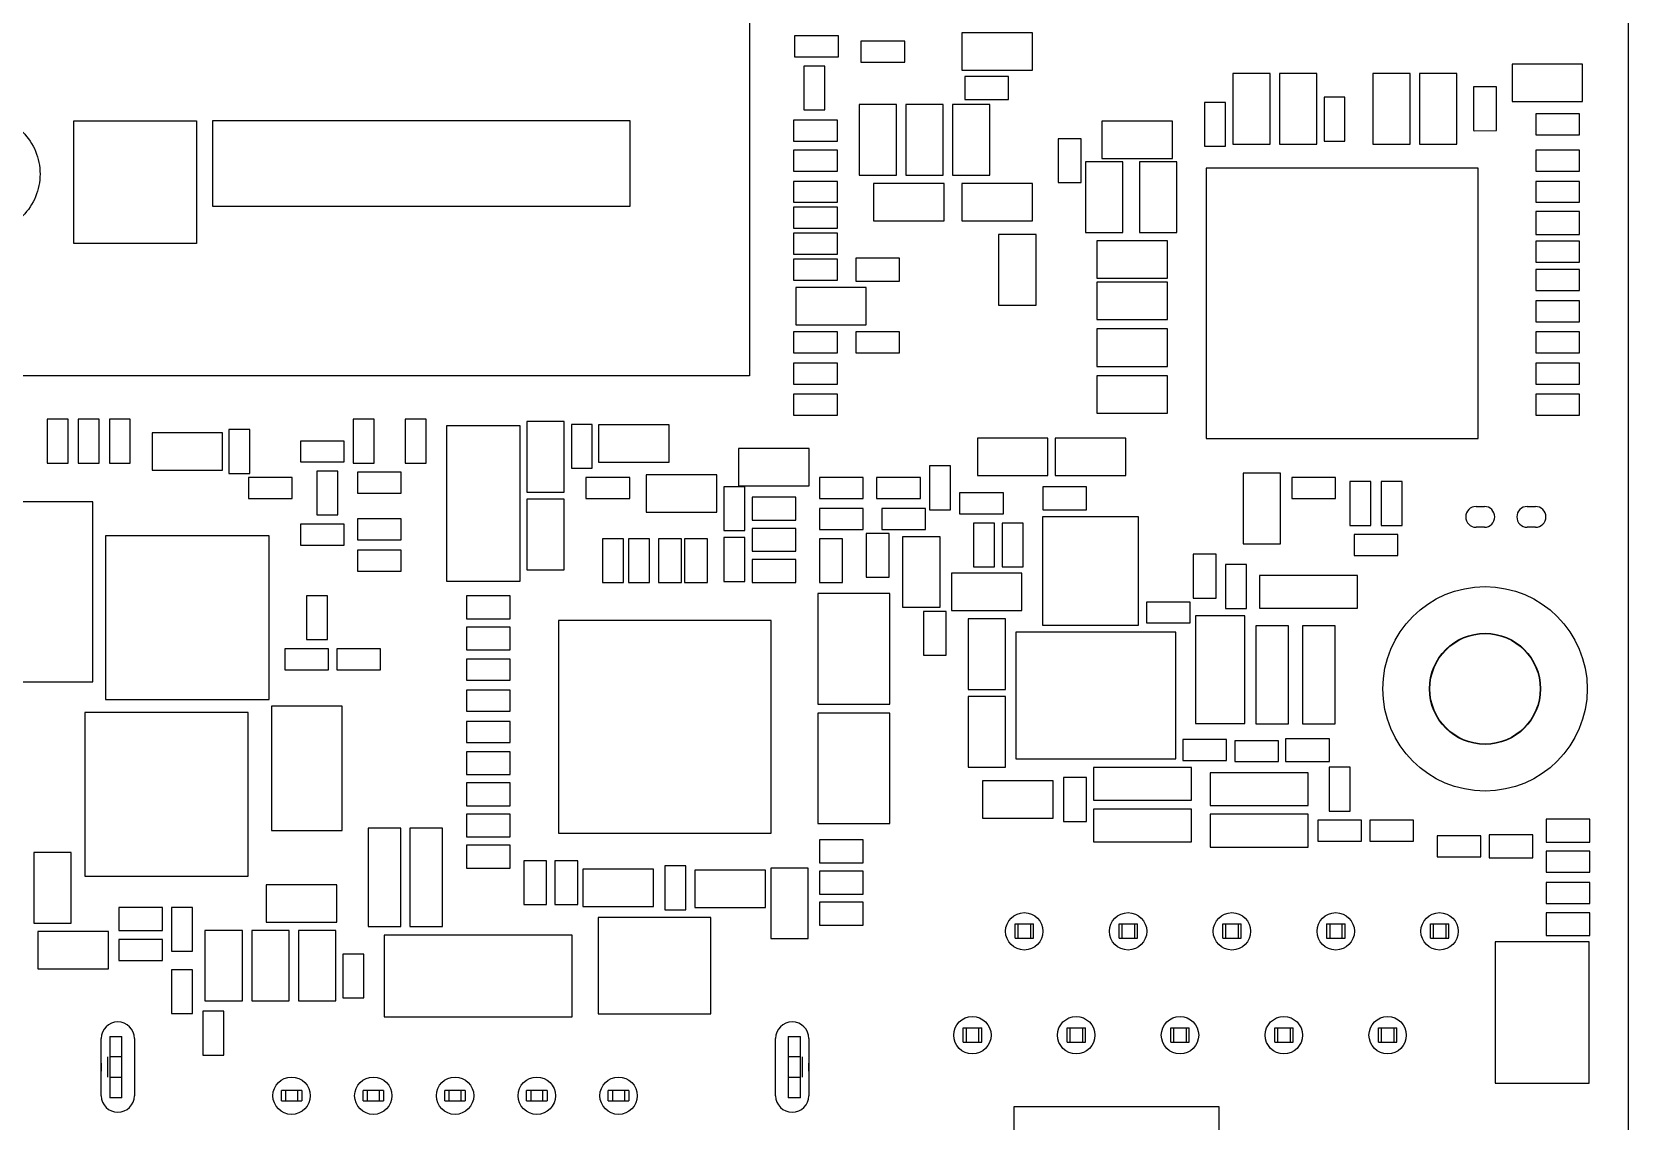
# Model space of a CAD drawing. Header units: millimetres. Extents: x 15 to 418, y 12 to 300.
# Drawn here: x 327.73 to 366.79, y 136.3 to 162.94 of the extents above; entities that cross this region are included whole.
import ezdxf

# ---------------------------------------------------------------- set-up
doc = ezdxf.new("R2010")
doc.units = ezdxf.units.MM
doc.header["$LTSCALE"] = 23.1
doc.layers.get('0').update_dxf_attribs({"linetype": 'CONTINUOUS'})

msp = doc.modelspace()

# ---------------------------------------------------------------- linework, layer by layer
at = {"color": 7, "linetype": 'Continuous'}
for p, q in [((366.786, 195.052), (366.786, 126.372)), ((345.286, 189.522), (345.286, 154.522)), ((352.211, 162.911), (350.484, 162.911)), ((350.484, 162.911), (350.484, 161.997)), ((352.211, 161.997), (352.211, 162.911)), ((347.464, 162.838), (346.392, 162.838)), ((346.392, 162.838), (346.392, 162.325)), ((347.464, 162.325), (347.464, 162.838)), ((349.09, 162.711), (348.018, 162.711)), ((348.018, 162.711), (348.018, 162.198)), ((349.09, 162.198), (349.09, 162.711)), ((346.392, 162.325), (347.464, 162.325)), ((347.134, 162.101), (346.621, 162.101)), ((346.621, 162.101), (346.621, 161.029)), ((347.134, 161.029), (347.134, 162.101)), ((348.018, 162.198), (349.09, 162.198)), ((365.673, 162.149), (363.946, 162.149)), ((363.946, 162.149), (363.946, 161.235)), ((365.673, 161.235), (365.673, 162.149)), ((350.484, 161.997), (352.211, 161.997)), ((350.559, 161.845), (350.558, 161.822)), ((350.558, 161.822), (350.559, 161.285)), ((351.629, 161.845), (350.559, 161.845)), ((351.629, 161.285), (351.629, 161.845)), ((358.028, 161.921), (357.114, 161.921)), ((357.114, 161.921), (357.114, 160.194)), ((358.028, 160.194), (358.028, 161.921)), ((359.171, 161.921), (358.257, 161.921)), ((358.257, 161.921), (358.257, 160.194)), ((359.171, 160.194), (359.171, 161.921)), ((361.457, 161.921), (360.543, 161.921)), ((360.543, 161.921), (360.543, 160.194)), ((361.457, 160.194), (361.457, 161.921)), ((362.6, 161.921), (361.686, 161.921)), ((361.686, 161.921), (361.686, 160.194)), ((362.6, 160.194), (362.6, 161.921)), ((359.859, 161.339), (359.346, 161.339)), ((359.346, 161.339), (359.346, 160.267)), ((359.859, 160.267), (359.859, 161.339)), ((363.566, 161.592), (363.006, 161.592)), ((363.006, 161.592), (363.006, 160.522)), ((363.566, 160.522), (363.566, 161.592)), ((346.621, 161.029), (347.134, 161.029)), ((348.884, 161.159), (347.97, 161.159)), ((347.97, 161.159), (347.97, 159.432)), ((348.884, 159.432), (348.884, 161.159)), ((350.027, 161.159), (349.113, 161.159)), ((349.113, 161.159), (349.113, 159.432)), ((350.027, 159.432), (350.027, 161.159)), ((351.17, 161.159), (350.256, 161.159)), ((350.256, 161.159), (350.256, 159.432)), ((350.559, 161.285), (351.629, 161.285)), ((351.17, 159.432), (351.17, 161.159)), ((356.938, 161.212), (356.425, 161.212)), ((356.425, 161.212), (356.425, 160.14)), ((356.938, 160.14), (356.938, 161.212)), ((363.946, 161.235), (365.673, 161.235)), ((365.6, 160.933), (364.528, 160.933)), ((364.528, 160.933), (364.528, 160.42)), ((365.6, 160.42), (365.6, 160.933)), ((328.759, 157.76), (328.759, 160.76)), ((328.759, 160.76), (331.759, 160.76)), ((331.759, 160.76), (331.759, 157.76)), ((332.159, 158.666), (332.159, 160.766)), ((332.159, 160.766), (342.359, 160.766)), ((342.359, 160.766), (342.359, 158.666)), ((347.439, 160.78), (346.367, 160.78)), ((346.367, 160.78), (346.367, 160.267)), ((347.439, 160.267), (347.439, 160.78)), ((355.64, 160.752), (353.913, 160.752)), ((353.913, 160.752), (353.913, 159.838)), ((355.64, 159.838), (355.64, 160.752)), ((363.006, 160.522), (363.029, 160.521)), ((363.029, 160.521), (363.566, 160.522)), ((346.367, 160.267), (347.439, 160.267)), ((353.382, 160.323), (352.846, 160.322)), ((352.846, 160.322), (352.846, 159.252)), ((353.406, 160.322), (353.382, 160.323)), ((353.406, 159.252), (353.406, 160.322)), ((356.425, 160.14), (356.938, 160.14)), ((357.114, 160.194), (358.028, 160.194)), ((358.257, 160.194), (359.171, 160.194)), ((359.346, 160.267), (359.859, 160.267)), ((360.543, 160.194), (361.457, 160.194)), ((361.686, 160.194), (362.6, 160.194)), ((364.528, 160.42), (365.6, 160.42)), ((347.439, 160.044), (346.367, 160.044)), ((346.367, 160.044), (346.367, 159.531)), ((347.439, 159.531), (347.439, 160.044)), ((354.421, 159.762), (353.507, 159.762)), ((353.507, 159.762), (353.507, 158.035)), ((353.913, 159.838), (355.64, 159.838)), ((354.421, 158.035), (354.421, 159.762)), ((355.742, 159.762), (354.828, 159.762)), ((354.828, 159.762), (354.828, 158.035)), ((355.742, 158.035), (355.742, 159.762)), ((365.6, 160.044), (364.528, 160.044)), ((364.528, 160.044), (364.528, 159.531)), ((365.6, 159.531), (365.6, 160.044)), ((346.367, 159.531), (347.439, 159.531)), ((347.97, 159.432), (348.884, 159.432)), ((349.113, 159.432), (350.027, 159.432)), ((350.256, 159.432), (351.17, 159.432)), ((363.115, 159.607), (356.466, 159.607)), ((356.466, 159.607), (356.466, 152.992)), ((363.115, 152.992), (363.115, 159.607)), ((364.528, 159.531), (365.6, 159.531)), ((347.439, 159.282), (346.367, 159.282)), ((346.367, 159.282), (346.367, 158.769)), ((347.439, 158.769), (347.439, 159.282)), ((350.052, 159.228), (348.325, 159.228)), ((348.325, 159.228), (348.325, 158.314)), ((350.052, 158.314), (350.052, 159.228)), ((352.211, 159.228), (350.484, 159.228)), ((350.484, 159.228), (350.484, 158.314)), ((352.211, 158.314), (352.211, 159.228)), ((352.846, 159.252), (353.406, 159.252)), ((365.6, 159.282), (364.528, 159.282)), ((364.528, 159.282), (364.528, 158.769)), ((365.6, 158.769), (365.6, 159.282)), ((342.359, 158.666), (332.159, 158.666)), ((346.367, 158.769), (347.439, 158.769)), ((347.439, 158.647), (346.367, 158.647)), ((346.367, 158.647), (346.367, 158.134)), ((347.439, 158.134), (347.439, 158.647)), ((364.528, 158.769), (365.6, 158.769)), ((348.325, 158.314), (350.052, 158.314)), ((350.484, 158.314), (352.211, 158.314)), ((365.599, 158.543), (364.529, 158.543)), ((364.529, 158.543), (364.529, 157.983)), ((365.6, 158.007), (365.599, 158.543)), ((346.367, 158.134), (347.439, 158.134)), ((347.439, 158.012), (346.367, 158.012)), ((346.367, 158.012), (346.367, 157.499)), ((347.439, 157.499), (347.439, 158.012)), ((352.3, 157.984), (351.386, 157.984)), ((351.386, 157.984), (351.386, 156.257)), ((352.3, 156.257), (352.3, 157.984)), ((353.507, 158.035), (354.421, 158.035)), ((355.513, 157.831), (353.786, 157.831)), ((353.786, 157.831), (353.786, 156.917)), ((354.828, 158.035), (355.742, 158.035)), ((355.513, 156.917), (355.513, 157.831)), ((365.6, 157.821), (364.528, 157.821)), ((364.528, 157.821), (364.528, 157.308)), ((364.529, 157.983), (365.599, 157.983)), ((365.599, 157.983), (365.6, 158.007)), ((365.6, 157.308), (365.6, 157.821)), ((331.759, 157.76), (328.759, 157.76)), ((346.367, 157.499), (347.439, 157.499)), ((347.892, 157.4), (347.891, 157.377)), ((348.962, 157.4), (347.892, 157.4)), ((348.962, 156.84), (348.962, 157.4)), ((347.439, 157.377), (346.367, 157.377)), ((346.367, 157.377), (346.367, 156.864)), ((347.439, 156.864), (347.439, 157.377)), ((347.891, 157.377), (347.892, 156.84)), ((364.528, 157.308), (365.6, 157.308)), ((365.6, 157.123), (364.528, 157.123)), ((364.528, 157.123), (364.528, 156.61)), ((365.6, 156.61), (365.6, 157.123)), ((346.367, 156.864), (347.439, 156.864)), ((348.147, 156.688), (346.42, 156.688)), ((346.42, 156.688), (346.42, 155.774)), ((347.892, 156.84), (348.962, 156.84)), ((348.147, 155.774), (348.147, 156.688)), ((353.786, 156.917), (355.513, 156.917)), ((355.513, 156.815), (353.786, 156.815)), ((353.786, 156.815), (353.786, 155.901)), ((355.513, 155.901), (355.513, 156.815)), ((364.528, 156.61), (365.6, 156.61)), ((351.386, 156.257), (352.3, 156.257)), ((365.6, 156.361), (364.528, 156.361)), ((364.528, 156.361), (364.528, 155.848)), ((365.6, 155.848), (365.6, 156.361)), ((353.786, 155.901), (355.513, 155.901)), ((364.528, 155.848), (365.6, 155.848)), ((347.439, 155.599), (346.367, 155.599)), ((346.367, 155.599), (346.367, 155.086)), ((346.42, 155.774), (348.147, 155.774)), ((347.439, 155.086), (347.439, 155.599)), ((348.963, 155.599), (347.891, 155.599)), ((347.891, 155.599), (347.891, 155.086)), ((348.963, 155.086), (348.963, 155.599)), ((355.513, 155.672), (353.786, 155.672)), ((353.786, 155.672), (353.786, 154.758)), ((355.513, 154.758), (355.513, 155.672)), ((365.6, 155.599), (364.528, 155.599)), ((364.528, 155.599), (364.528, 155.086)), ((365.6, 155.086), (365.6, 155.599)), ((346.367, 155.086), (347.439, 155.086)), ((347.891, 155.086), (348.963, 155.086)), ((364.528, 155.086), (365.6, 155.086)), ((347.439, 154.837), (346.367, 154.837)), ((346.367, 154.837), (346.367, 154.324)), ((347.439, 154.324), (347.439, 154.837)), ((353.786, 154.758), (355.513, 154.758)), ((365.6, 154.837), (364.528, 154.837)), ((364.528, 154.837), (364.528, 154.324)), ((365.6, 154.324), (365.6, 154.837)), ((345.286, 154.522), (321.286, 154.522)), ((346.367, 154.324), (347.439, 154.324)), ((355.513, 154.529), (353.786, 154.529)), ((353.786, 154.529), (353.786, 153.615)), ((355.513, 153.615), (355.513, 154.529)), ((364.528, 154.324), (365.6, 154.324)), ((347.439, 154.075), (346.367, 154.075)), ((346.367, 154.075), (346.367, 153.562)), ((347.439, 153.562), (347.439, 154.075)), ((365.6, 154.075), (364.528, 154.075)), ((364.528, 154.075), (364.528, 153.562)), ((365.6, 153.562), (365.6, 154.075)), ((346.367, 153.562), (347.439, 153.562)), ((353.786, 153.615), (355.513, 153.615)), ((364.528, 153.562), (365.6, 153.562)), ((328.104, 153.465), (328.104, 152.393)), ((328.617, 153.465), (328.104, 153.465)), ((328.617, 152.393), (328.617, 153.465)), ((329.379, 153.465), (328.866, 153.465)), ((328.866, 153.465), (328.866, 152.393)), ((329.379, 152.393), (329.379, 153.465)), ((330.141, 153.465), (329.628, 153.465)), ((329.628, 153.465), (329.628, 152.393)), ((330.141, 152.393), (330.141, 153.465)), ((332.399, 153.132), (330.672, 153.132)), ((330.672, 153.132), (330.672, 152.218)), ((332.399, 152.218), (332.399, 153.132)), ((333.062, 153.211), (332.549, 153.211)), ((332.549, 153.211), (332.549, 152.139)), ((333.062, 152.139), (333.062, 153.211)), ((336.11, 153.465), (335.597, 153.465)), ((335.597, 153.465), (335.597, 152.393)), ((336.11, 152.393), (336.11, 153.465)), ((337.38, 153.465), (336.867, 153.465)), ((336.867, 153.465), (336.867, 152.393)), ((337.38, 152.393), (337.38, 153.465)), ((339.675, 153.305), (337.875, 153.305)), ((337.875, 153.305), (337.875, 149.505)), ((339.675, 149.505), (339.675, 153.305)), ((340.756, 153.412), (339.842, 153.412)), ((339.842, 153.412), (339.842, 151.685)), ((340.756, 151.685), (340.756, 153.412)), ((341.444, 153.338), (340.931, 153.338)), ((340.931, 153.338), (340.931, 152.266)), ((341.444, 152.266), (341.444, 153.338)), ((343.321, 153.325), (341.594, 153.325)), ((341.594, 153.325), (341.594, 152.411)), ((343.321, 152.411), (343.321, 153.325)), ((335.374, 152.932), (334.302, 152.932)), ((334.302, 152.932), (334.302, 152.419)), ((335.374, 152.419), (335.374, 152.932)), ((346.75, 152.751), (345.023, 152.751)), ((345.023, 152.751), (345.023, 151.837)), ((346.75, 151.837), (346.75, 152.751)), ((352.592, 153.005), (350.865, 153.005)), ((350.865, 153.005), (350.865, 152.091)), ((352.592, 152.091), (352.592, 153.005)), ((354.497, 153.005), (352.77, 153.005)), ((352.77, 153.005), (352.77, 152.091)), ((354.497, 152.091), (354.497, 153.005)), ((356.466, 152.992), (363.115, 152.992)), ((328.104, 152.393), (328.617, 152.393)), ((328.866, 152.393), (329.379, 152.393)), ((329.628, 152.393), (330.141, 152.393)), ((334.302, 152.419), (335.374, 152.419)), ((335.597, 152.393), (336.11, 152.393)), ((336.867, 152.393), (337.38, 152.393)), ((341.594, 152.411), (343.321, 152.411)), ((350.207, 152.322), (349.694, 152.322)), ((349.694, 152.322), (349.694, 151.25)), ((350.207, 151.25), (350.207, 152.322)), ((330.672, 152.218), (332.399, 152.218)), ((332.549, 152.139), (333.062, 152.139)), ((334.104, 152.043), (333.032, 152.043)), ((333.032, 152.043), (333.032, 151.53)), ((334.104, 151.53), (334.104, 152.043)), ((335.221, 152.195), (334.708, 152.195)), ((334.708, 152.195), (334.708, 151.123)), ((335.221, 151.123), (335.221, 152.195)), ((336.771, 152.17), (335.699, 152.17)), ((335.699, 152.17), (335.699, 151.657)), ((336.771, 151.657), (336.771, 152.17)), ((340.931, 152.266), (341.444, 152.266)), ((342.359, 152.043), (341.287, 152.043)), ((341.287, 152.043), (341.287, 151.53)), ((342.359, 151.53), (342.359, 152.043)), ((344.49, 152.103), (342.763, 152.103)), ((342.763, 152.103), (342.763, 151.189)), ((344.49, 151.189), (344.49, 152.103)), ((348.074, 152.043), (347.002, 152.043)), ((347.002, 152.043), (347.002, 151.53)), ((348.074, 151.53), (348.074, 152.043)), ((349.471, 152.043), (348.399, 152.043)), ((348.399, 152.043), (348.399, 151.53)), ((349.471, 151.53), (349.471, 152.043)), ((350.865, 152.091), (352.592, 152.091)), ((352.77, 152.091), (354.497, 152.091)), ((358.282, 152.142), (357.368, 152.142)), ((357.368, 152.142), (357.368, 150.415)), ((358.282, 150.415), (358.282, 152.142)), ((359.631, 152.043), (358.559, 152.043)), ((358.559, 152.043), (358.559, 151.53)), ((359.631, 151.53), (359.631, 152.043)), ((360.494, 151.941), (359.981, 151.941)), ((359.981, 151.941), (359.981, 150.869)), ((360.494, 150.869), (360.494, 151.941)), ((361.256, 151.941), (360.743, 151.941)), ((360.743, 151.941), (360.743, 150.869)), ((361.256, 150.869), (361.256, 151.941)), ((333.032, 151.53), (334.104, 151.53)), ((335.699, 151.657), (336.771, 151.657)), ((339.842, 151.685), (340.756, 151.685)), ((341.287, 151.53), (342.359, 151.53)), ((345.178, 151.814), (344.665, 151.814)), ((344.665, 151.814), (344.665, 150.742)), ((345.023, 151.837), (346.75, 151.837)), ((345.178, 150.742), (345.178, 151.814)), ((346.422, 151.558), (345.352, 151.558)), ((345.352, 151.558), (345.352, 150.998)), ((346.423, 151.022), (346.422, 151.558)), ((347.002, 151.53), (348.074, 151.53)), ((348.399, 151.53), (349.471, 151.53)), ((351.503, 151.662), (350.431, 151.662)), ((350.431, 151.662), (350.431, 151.149)), ((351.503, 151.149), (351.503, 151.662)), ((353.534, 151.812), (352.464, 151.812)), ((352.464, 151.812), (352.464, 151.252)), ((353.535, 151.276), (353.534, 151.812)), ((358.559, 151.53), (359.631, 151.53)), ((329.226, 151.446), (326.226, 151.446)), ((329.226, 147.046), (329.226, 151.446)), ((340.756, 151.507), (339.842, 151.507)), ((339.842, 151.507), (339.842, 149.78)), ((340.756, 149.78), (340.756, 151.507)), ((342.763, 151.189), (344.49, 151.189)), ((348.074, 151.281), (347.002, 151.281)), ((347.002, 151.281), (347.002, 150.768)), ((348.074, 150.768), (348.074, 151.281)), ((349.598, 151.281), (348.526, 151.281)), ((348.526, 151.281), (348.526, 150.768)), ((349.598, 150.768), (349.598, 151.281)), ((349.694, 151.25), (350.207, 151.25)), ((350.431, 151.149), (351.503, 151.149)), ((352.464, 151.252), (353.534, 151.252)), ((353.534, 151.252), (353.535, 151.276)), ((363.067, 151.331), (363.27, 151.331)), ((364.317, 151.331), (364.521, 151.331)), ((335.374, 150.9), (334.302, 150.9)), ((334.302, 150.9), (334.302, 150.387)), ((334.708, 151.123), (335.221, 151.123)), ((335.374, 150.387), (335.374, 150.9)), ((336.771, 151.027), (335.699, 151.027)), ((335.699, 151.027), (335.699, 150.514)), ((336.771, 150.514), (336.771, 151.027)), ((344.665, 150.742), (345.178, 150.742)), ((345.352, 150.998), (346.422, 150.998)), ((346.422, 150.796), (345.352, 150.796)), ((345.352, 150.796), (345.352, 150.236)), ((346.422, 150.998), (346.423, 151.022)), ((346.423, 150.26), (346.422, 150.796)), ((347.002, 150.768), (348.074, 150.768)), ((348.526, 150.768), (349.598, 150.768)), ((351.287, 150.925), (350.774, 150.925)), ((350.774, 150.925), (350.774, 149.853)), ((351.287, 149.853), (351.287, 150.925)), ((351.985, 150.925), (351.472, 150.925)), ((351.472, 150.925), (351.472, 149.853)), ((351.985, 149.853), (351.985, 150.925)), ((354.809, 151.079), (352.459, 151.079)), ((352.459, 151.079), (352.459, 148.429)), ((354.809, 148.429), (354.809, 151.079)), ((359.981, 150.869), (360.494, 150.869)), ((360.743, 150.869), (361.256, 150.869)), ((363.27, 150.823), (363.067, 150.823)), ((364.521, 150.823), (364.317, 150.823)), ((333.536, 150.611), (329.536, 150.611)), ((329.536, 150.611), (329.536, 146.611)), ((333.536, 146.611), (333.536, 150.611)), ((334.302, 150.387), (335.374, 150.387)), ((335.699, 150.514), (336.771, 150.514)), ((342.206, 150.544), (341.693, 150.544)), ((341.693, 150.544), (341.693, 149.472)), ((342.206, 149.472), (342.206, 150.544)), ((342.841, 150.544), (342.328, 150.544)), ((342.328, 150.544), (342.328, 149.472)), ((342.841, 149.472), (342.841, 150.544)), ((343.603, 150.544), (343.067, 150.543)), ((343.067, 150.543), (343.067, 149.473)), ((343.627, 150.543), (343.603, 150.544)), ((343.627, 149.473), (343.627, 150.543)), ((344.238, 150.544), (343.702, 150.543)), ((343.702, 150.543), (343.702, 149.473)), ((344.262, 150.543), (344.238, 150.544)), ((344.262, 149.473), (344.262, 150.543)), ((345.178, 150.57), (344.665, 150.57)), ((344.665, 150.57), (344.665, 149.498)), ((345.178, 149.498), (345.178, 150.57)), ((347.54, 150.544), (347.004, 150.543)), ((347.004, 150.543), (347.004, 149.473)), ((347.564, 150.543), (347.54, 150.544)), ((347.564, 149.473), (347.564, 150.543)), ((348.707, 150.67), (348.147, 150.67)), ((348.147, 150.67), (348.147, 149.6)), ((348.707, 149.6), (348.707, 150.67)), ((349.951, 150.592), (349.036, 150.592)), ((349.036, 150.592), (349.036, 148.865)), ((349.951, 148.865), (349.951, 150.592)), ((357.368, 150.415), (358.282, 150.415)), ((361.155, 150.646), (360.083, 150.646)), ((360.083, 150.646), (360.083, 150.133)), ((361.155, 150.133), (361.155, 150.646)), ((336.771, 150.265), (335.699, 150.265)), ((335.699, 150.265), (335.699, 149.752)), ((336.771, 149.752), (336.771, 150.265)), ((345.352, 150.236), (346.422, 150.236)), ((346.422, 150.034), (345.352, 150.034)), ((345.352, 150.034), (345.352, 149.474)), ((346.422, 150.236), (346.423, 150.26)), ((346.423, 149.498), (346.422, 150.034)), ((356.708, 150.162), (356.148, 150.162)), ((356.148, 150.162), (356.148, 149.092)), ((356.708, 149.092), (356.708, 150.162)), ((360.083, 150.133), (361.155, 150.133)), ((335.699, 149.752), (336.771, 149.752)), ((339.842, 149.78), (340.756, 149.78)), ((348.147, 149.6), (348.17, 149.599)), ((348.17, 149.599), (348.707, 149.6)), ((351.957, 149.703), (350.23, 149.703)), ((350.23, 149.703), (350.23, 148.789)), ((350.774, 149.853), (351.287, 149.853)), ((351.472, 149.853), (351.985, 149.853)), ((351.957, 148.789), (351.957, 149.703)), ((357.446, 149.909), (356.933, 149.909)), ((356.933, 149.909), (356.933, 148.837)), ((357.446, 148.837), (357.446, 149.909)), ((360.168, 149.646), (357.768, 149.646)), ((357.768, 149.646), (357.768, 148.846)), ((360.168, 148.846), (360.168, 149.646)), ((337.875, 149.505), (339.675, 149.505)), ((341.693, 149.472), (342.206, 149.472)), ((342.328, 149.472), (342.841, 149.472)), ((343.067, 149.473), (343.627, 149.473)), ((343.702, 149.473), (344.262, 149.473)), ((344.665, 149.498), (345.178, 149.498)), ((345.352, 149.474), (346.422, 149.474)), ((346.422, 149.474), (346.423, 149.498)), ((348.725, 149.201), (346.961, 149.201)), ((346.961, 149.201), (346.961, 146.498)), ((347.004, 149.473), (347.564, 149.473)), ((348.725, 146.498), (348.725, 149.201)), ((334.967, 149.147), (334.454, 149.147)), ((334.454, 149.147), (334.454, 148.075)), ((334.967, 148.075), (334.967, 149.147)), ((338.367, 149.145), (338.366, 149.122)), ((338.366, 149.122), (338.367, 148.585)), ((339.437, 149.145), (338.367, 149.145)), ((339.437, 148.585), (339.437, 149.145)), ((349.036, 148.865), (349.951, 148.865)), ((350.23, 148.789), (351.957, 148.789)), ((356.075, 148.995), (355.003, 148.995)), ((355.003, 148.995), (355.003, 148.482)), ((356.075, 148.482), (356.075, 148.995)), ((356.148, 149.092), (356.171, 149.091)), ((356.171, 149.091), (356.708, 149.092)), ((356.933, 148.837), (357.446, 148.837)), ((357.768, 148.846), (360.168, 148.846)), ((338.367, 148.585), (339.437, 148.585)), ((345.82, 148.544), (340.62, 148.544)), ((340.62, 148.544), (340.62, 143.344)), ((345.82, 143.344), (345.82, 148.544)), ((350.104, 148.765), (349.544, 148.765)), ((349.544, 148.765), (349.544, 147.695)), ((350.104, 147.695), (350.104, 148.765)), ((351.551, 148.586), (350.637, 148.586)), ((350.637, 148.586), (350.637, 146.859)), ((351.551, 146.859), (351.551, 148.586)), ((352.459, 148.429), (354.809, 148.429)), ((355.003, 148.482), (356.075, 148.482)), ((357.412, 148.656), (356.206, 148.656)), ((356.206, 148.656), (356.206, 146.027)), ((357.412, 146.027), (357.412, 148.656)), ((358.479, 148.414), (357.679, 148.414)), ((357.679, 148.414), (357.679, 146.014)), ((358.479, 146.014), (358.479, 148.414)), ((359.622, 148.414), (358.822, 148.414)), ((358.822, 148.414), (358.822, 146.014)), ((359.622, 146.014), (359.622, 148.414)), ((334.454, 148.075), (334.967, 148.075)), ((338.367, 148.383), (338.366, 148.36)), ((338.366, 148.36), (338.367, 147.823)), ((339.437, 148.383), (338.367, 148.383)), ((339.437, 147.823), (339.437, 148.383)), ((355.717, 148.256), (351.805, 148.256)), ((351.805, 148.256), (351.805, 145.157)), ((355.717, 145.157), (355.717, 148.256)), ((334.993, 147.852), (333.921, 147.852)), ((333.921, 147.852), (333.921, 147.339)), ((334.993, 147.339), (334.993, 147.852)), ((336.263, 147.852), (335.191, 147.852)), ((335.191, 147.852), (335.191, 147.339)), ((336.263, 147.339), (336.263, 147.852)), ((338.367, 147.823), (339.437, 147.823)), ((349.544, 147.695), (349.567, 147.694)), ((349.567, 147.694), (350.104, 147.695)), ((333.921, 147.339), (334.993, 147.339)), ((335.191, 147.339), (336.263, 147.339)), ((339.438, 147.598), (338.366, 147.598)), ((338.366, 147.598), (338.366, 147.085)), ((339.438, 147.085), (339.438, 147.598)), ((326.226, 147.046), (329.226, 147.046)), ((338.366, 147.085), (339.438, 147.085)), ((350.637, 146.859), (351.551, 146.859)), ((329.536, 146.611), (333.536, 146.611)), ((335.32, 146.452), (333.593, 146.452)), ((333.593, 146.452), (333.593, 143.404)), ((335.32, 143.404), (335.32, 146.452)), ((339.438, 146.836), (338.366, 146.836)), ((338.366, 146.836), (338.366, 146.323)), ((339.438, 146.323), (339.438, 146.836)), ((346.961, 146.498), (348.725, 146.498)), ((351.551, 146.681), (350.637, 146.681)), ((350.637, 146.681), (350.637, 144.954)), ((351.551, 144.954), (351.551, 146.681)), ((333.028, 146.293), (329.028, 146.293)), ((329.028, 146.293), (329.028, 142.293)), ((333.028, 142.293), (333.028, 146.293)), ((338.366, 146.323), (339.438, 146.323)), ((339.438, 146.074), (338.366, 146.074)), ((338.366, 146.074), (338.366, 145.561)), ((339.438, 145.561), (339.438, 146.074)), ((348.725, 146.28), (346.961, 146.28)), ((346.961, 146.28), (346.961, 143.577)), ((348.725, 143.577), (348.725, 146.28)), ((356.206, 146.027), (357.412, 146.027)), ((357.679, 146.014), (358.479, 146.014)), ((358.822, 146.014), (359.622, 146.014)), ((338.366, 145.561), (339.438, 145.561)), ((338.367, 145.335), (338.366, 145.312)), ((338.366, 145.312), (338.367, 144.775)), ((339.437, 145.335), (338.367, 145.335)), ((339.437, 144.775), (339.437, 145.335)), ((356.964, 145.629), (355.892, 145.629)), ((355.892, 145.629), (355.892, 145.116)), ((356.964, 145.116), (356.964, 145.629)), ((358.234, 145.604), (357.162, 145.604)), ((357.162, 145.604), (357.162, 145.091)), ((358.234, 145.091), (358.234, 145.604)), ((358.408, 145.653), (358.407, 145.629)), ((358.407, 145.629), (358.408, 145.093)), ((359.477, 145.653), (358.408, 145.653)), ((359.477, 145.093), (359.477, 145.653)), ((350.637, 144.954), (351.551, 144.954)), ((351.805, 145.157), (355.717, 145.157)), ((356.104, 144.947), (353.704, 144.947)), ((353.704, 144.947), (353.704, 144.147)), ((355.892, 145.116), (356.964, 145.116)), ((356.104, 144.147), (356.104, 144.947)), ((357.162, 145.091), (358.234, 145.091)), ((358.408, 145.093), (359.477, 145.093)), ((359.986, 144.956), (359.473, 144.956)), ((359.473, 144.956), (359.473, 143.884)), ((359.986, 143.884), (359.986, 144.956)), ((338.367, 144.573), (338.366, 144.55)), ((338.366, 144.55), (338.367, 144.013)), ((338.367, 144.775), (339.437, 144.775)), ((339.437, 144.573), (338.367, 144.573)), ((339.437, 144.013), (339.437, 144.573)), ((352.719, 144.623), (350.992, 144.623)), ((350.992, 144.623), (350.992, 143.709)), ((352.719, 143.709), (352.719, 144.623)), ((353.533, 144.701), (352.973, 144.701)), ((352.973, 144.701), (352.973, 143.631)), ((353.533, 143.631), (353.533, 144.701)), ((358.961, 144.82), (356.561, 144.82)), ((356.561, 144.82), (356.561, 144.02)), ((358.961, 144.02), (358.961, 144.82)), ((353.704, 144.147), (356.104, 144.147)), ((338.367, 143.811), (338.366, 143.788)), ((338.366, 143.788), (338.367, 143.251)), ((338.367, 144.013), (339.437, 144.013)), ((339.437, 143.811), (338.367, 143.811)), ((339.437, 143.251), (339.437, 143.811)), ((356.104, 143.931), (353.704, 143.931)), ((353.704, 143.931), (353.704, 143.131)), ((356.104, 143.131), (356.104, 143.931)), ((356.561, 144.02), (358.961, 144.02)), ((358.961, 143.804), (356.561, 143.804)), ((356.561, 143.804), (356.561, 143.004)), ((358.961, 143.004), (358.961, 143.804)), ((359.473, 143.884), (359.986, 143.884)), ((333.593, 143.404), (335.32, 143.404)), ((336.762, 143.461), (335.962, 143.461)), ((335.962, 143.461), (335.962, 141.061)), ((336.762, 141.061), (336.762, 143.461)), ((337.778, 143.461), (336.978, 143.461)), ((336.978, 143.461), (336.978, 141.061)), ((337.778, 141.061), (337.778, 143.461)), ((340.62, 143.344), (345.82, 143.344)), ((346.961, 143.577), (348.725, 143.577)), ((350.992, 143.709), (352.719, 143.709)), ((352.973, 143.631), (352.996, 143.63)), ((352.996, 143.63), (353.533, 143.631)), ((360.266, 143.661), (359.194, 143.661)), ((359.194, 143.661), (359.194, 143.148)), ((360.266, 143.148), (360.266, 143.661)), ((361.536, 143.661), (360.464, 143.661)), ((360.464, 143.661), (360.464, 143.148)), ((361.536, 143.148), (361.536, 143.661)), ((365.852, 143.684), (364.782, 143.684)), ((364.782, 143.684), (364.782, 143.124)), ((365.853, 143.148), (365.852, 143.684)), ((338.367, 143.049), (338.366, 143.026)), ((338.366, 143.026), (338.367, 142.489)), ((338.367, 143.251), (339.437, 143.251)), ((339.437, 143.049), (338.367, 143.049)), ((339.437, 142.489), (339.437, 143.049)), ((348.073, 143.176), (347.003, 143.176)), ((347.003, 143.176), (347.003, 142.616)), ((348.074, 142.64), (348.073, 143.176)), ((353.704, 143.131), (356.104, 143.131)), ((356.561, 143.004), (358.961, 143.004)), ((359.194, 143.148), (360.266, 143.148)), ((360.464, 143.148), (361.536, 143.148)), ((363.187, 143.28), (362.115, 143.28)), ((362.115, 143.28), (362.115, 142.767)), ((363.187, 142.767), (363.187, 143.28)), ((363.386, 143.303), (363.385, 143.28)), ((363.385, 143.28), (363.386, 142.743)), ((364.456, 143.303), (363.386, 143.303)), ((364.456, 142.743), (364.456, 143.303)), ((364.782, 143.124), (365.852, 143.124)), ((365.852, 143.124), (365.853, 143.148)), ((328.691, 142.871), (327.777, 142.871)), ((327.777, 142.871), (327.777, 141.144)), ((328.691, 141.144), (328.691, 142.871)), ((340.325, 142.669), (339.765, 142.669)), ((339.765, 142.669), (339.765, 141.599)), ((340.325, 141.599), (340.325, 142.669)), ((341.087, 142.669), (340.527, 142.669)), ((340.527, 142.669), (340.527, 141.599)), ((341.087, 141.599), (341.087, 142.669)), ((343.73, 142.543), (343.217, 142.543)), ((343.217, 142.543), (343.217, 141.471)), ((343.73, 141.471), (343.73, 142.543)), ((347.003, 142.616), (348.073, 142.616)), ((348.073, 142.616), (348.074, 142.64)), ((362.115, 142.767), (363.187, 142.767)), ((363.386, 142.743), (364.456, 142.743)), ((365.854, 142.899), (364.782, 142.899)), ((364.782, 142.899), (364.782, 142.386)), ((365.854, 142.386), (365.854, 142.899)), ((329.028, 142.293), (333.028, 142.293)), ((338.367, 142.489), (339.437, 142.489)), ((342.94, 142.464), (341.213, 142.464)), ((341.213, 142.464), (341.213, 141.55)), ((342.94, 141.55), (342.94, 142.464)), ((345.684, 142.439), (343.956, 142.439)), ((343.956, 142.439), (343.956, 141.525)), ((345.684, 141.525), (345.684, 142.439)), ((346.725, 142.49), (345.811, 142.49)), ((345.811, 142.49), (345.811, 140.763)), ((346.725, 140.763), (346.725, 142.49)), ((348.073, 142.414), (347.003, 142.414)), ((347.003, 142.414), (347.003, 141.854)), ((348.074, 141.878), (348.073, 142.414)), ((364.782, 142.386), (365.854, 142.386)), ((335.193, 142.083), (333.466, 142.083)), ((333.466, 142.083), (333.466, 141.169)), ((335.193, 141.169), (335.193, 142.083)), ((347.003, 141.854), (348.073, 141.854)), ((348.073, 141.854), (348.074, 141.878)), ((365.854, 142.137), (364.782, 142.137)), ((364.782, 142.137), (364.782, 141.624)), ((365.854, 141.624), (365.854, 142.137)), ((329.858, 141.525), (329.857, 141.502)), ((329.857, 141.502), (329.858, 140.965)), ((330.928, 141.525), (329.858, 141.525)), ((330.928, 140.965), (330.928, 141.525)), ((331.665, 141.527), (331.152, 141.527)), ((331.152, 141.527), (331.152, 140.455)), ((331.665, 140.455), (331.665, 141.527)), ((339.765, 141.599), (339.788, 141.598)), ((339.788, 141.598), (340.325, 141.599)), ((340.527, 141.599), (340.55, 141.598)), ((340.55, 141.598), (341.087, 141.599)), ((341.213, 141.55), (342.94, 141.55)), ((343.217, 141.471), (343.73, 141.471)), ((343.956, 141.525), (345.684, 141.525)), ((348.073, 141.652), (347.003, 141.652)), ((347.003, 141.652), (347.003, 141.092)), ((348.074, 141.116), (348.073, 141.652)), ((364.782, 141.624), (365.854, 141.624)), ((364.783, 141.398), (364.782, 141.375)), ((364.782, 141.375), (364.783, 140.838)), ((365.853, 141.398), (364.783, 141.398)), ((365.853, 140.838), (365.853, 141.398)), ((327.777, 141.144), (328.691, 141.144)), ((333.466, 141.169), (335.193, 141.169)), ((335.962, 141.061), (336.762, 141.061)), ((336.978, 141.061), (337.778, 141.061)), ((344.346, 141.282), (341.586, 141.282)), ((341.586, 141.282), (341.586, 138.922)), ((344.346, 138.922), (344.346, 141.282)), ((347.003, 141.092), (348.073, 141.092)), ((348.073, 141.092), (348.074, 141.116)), ((351.791, 141.122), (352.241, 141.122)), ((351.791, 140.772), (351.791, 141.122)), ((351.866, 140.772), (351.866, 141.122)), ((352.166, 141.122), (352.166, 140.772)), ((352.241, 140.772), (352.241, 141.122)), ((354.331, 141.122), (354.781, 141.122)), ((354.331, 140.772), (354.331, 141.122)), ((354.406, 140.772), (354.406, 141.122)), ((354.706, 141.122), (354.706, 140.772)), ((354.781, 140.772), (354.781, 141.122)), ((356.871, 141.122), (357.321, 141.122)), ((356.871, 140.772), (356.871, 141.122)), ((356.946, 140.772), (356.946, 141.122)), ((357.246, 141.122), (357.246, 140.772)), ((357.321, 140.772), (357.321, 141.122)), ((359.411, 141.122), (359.861, 141.122)), ((359.411, 141.122), (359.411, 140.772)), ((359.486, 141.122), (359.486, 140.772)), ((359.786, 141.122), (359.786, 140.772)), ((359.861, 140.772), (359.861, 141.122)), ((361.951, 141.122), (362.401, 141.122)), ((361.951, 140.772), (361.951, 141.122)), ((362.026, 140.772), (362.026, 141.122)), ((362.326, 141.122), (362.326, 140.772)), ((362.401, 140.772), (362.401, 141.122)), ((329.605, 140.94), (327.878, 140.94)), ((327.878, 140.94), (327.878, 140.026)), ((329.605, 140.026), (329.605, 140.94)), ((330.929, 140.74), (329.857, 140.74)), ((329.857, 140.74), (329.857, 140.227)), ((329.858, 140.965), (330.928, 140.965)), ((330.929, 140.227), (330.929, 140.74)), ((332.882, 140.966), (331.968, 140.966)), ((331.968, 140.966), (331.968, 139.239)), ((332.882, 139.239), (332.882, 140.966)), ((334.025, 140.966), (333.111, 140.966)), ((333.111, 140.966), (333.111, 139.239)), ((334.025, 139.239), (334.025, 140.966)), ((335.168, 140.966), (334.254, 140.966)), ((334.254, 140.966), (334.254, 139.239)), ((335.168, 139.239), (335.168, 140.966)), ((340.948, 140.848), (336.348, 140.848)), ((336.348, 140.848), (336.348, 138.848)), ((340.948, 138.848), (340.948, 140.848)), ((345.811, 140.763), (346.725, 140.763)), ((351.791, 140.772), (352.241, 140.772)), ((354.331, 140.772), (354.781, 140.772)), ((356.871, 140.772), (357.321, 140.772)), ((359.411, 140.772), (359.861, 140.772)), ((361.951, 140.772), (362.401, 140.772)), ((365.834, 140.689), (363.531, 140.689)), ((363.531, 140.689), (363.531, 137.23)), ((364.783, 140.838), (365.853, 140.838)), ((365.834, 137.23), (365.834, 140.689)), ((329.857, 140.227), (330.929, 140.227)), ((331.152, 140.455), (331.665, 140.455)), ((335.856, 140.384), (335.343, 140.384)), ((335.343, 140.384), (335.343, 139.312)), ((335.856, 139.312), (335.856, 140.384)), ((327.878, 140.026), (329.605, 140.026)), ((331.665, 140.003), (331.152, 140.003)), ((331.152, 140.003), (331.152, 138.931)), ((331.665, 138.931), (331.665, 140.003)), ((331.968, 139.239), (332.882, 139.239)), ((333.111, 139.239), (334.025, 139.239)), ((334.254, 139.239), (335.168, 139.239)), ((335.343, 139.312), (335.856, 139.312)), ((331.152, 138.931), (331.665, 138.931)), ((332.427, 138.987), (331.914, 138.987)), ((331.914, 138.987), (331.914, 137.915)), ((332.427, 137.915), (332.427, 138.987)), ((336.348, 138.848), (340.948, 138.848)), ((341.586, 138.922), (344.346, 138.922)), ((329.429, 136.923), (329.429, 138.32)), ((330.242, 138.32), (330.242, 136.923)), ((345.929, 136.923), (345.929, 138.32)), ((346.742, 138.32), (346.742, 136.923)), ((350.521, 138.582), (350.971, 138.582)), ((350.521, 138.232), (350.521, 138.582)), ((350.596, 138.232), (350.596, 138.582)), ((350.896, 138.582), (350.896, 138.232)), ((350.971, 138.232), (350.971, 138.582)), ((353.061, 138.582), (353.511, 138.582)), ((353.061, 138.232), (353.061, 138.582)), ((353.136, 138.232), (353.136, 138.582)), ((353.436, 138.582), (353.436, 138.232)), ((353.511, 138.232), (353.511, 138.582)), ((355.601, 138.582), (356.051, 138.582)), ((355.601, 138.232), (355.601, 138.582)), ((355.676, 138.232), (355.676, 138.582)), ((355.976, 138.582), (355.976, 138.232)), ((356.051, 138.232), (356.051, 138.582)), ((358.141, 138.582), (358.591, 138.582)), ((358.141, 138.232), (358.141, 138.582)), ((358.216, 138.232), (358.216, 138.582)), ((358.516, 138.582), (358.516, 138.232)), ((358.591, 138.232), (358.591, 138.582)), ((360.681, 138.582), (361.131, 138.582)), ((360.681, 138.232), (360.681, 138.582)), ((360.756, 138.232), (360.756, 138.582)), ((361.056, 138.582), (361.056, 138.232)), ((361.131, 138.232), (361.131, 138.582)), ((331.914, 137.915), (332.427, 137.915)), ((350.521, 138.232), (350.971, 138.232)), ((353.061, 138.232), (353.511, 138.232)), ((355.601, 138.232), (356.051, 138.232)), ((358.141, 138.232), (358.591, 138.232)), ((360.681, 138.232), (361.131, 138.232)), ((363.531, 137.23), (365.834, 137.23)), ((356.779, 136.647), (351.759, 136.647)), ((351.759, 136.647), (351.759, 133.397)), ((356.779, 133.397), (356.779, 136.647))]:
    msp.add_line(p, q, dxfattribs=at)
at = {"color": 6, "linetype": 'Continuous'}
for p, q in [((329.636, 138.372), (329.936, 138.372)), ((329.636, 138.372), (329.636, 136.872)), ((329.936, 136.872), (329.936, 138.372)), ((346.236, 138.372), (346.536, 138.372)), ((346.236, 138.372), (346.236, 136.872)), ((346.536, 136.872), (346.536, 138.372)), ((329.586, 137.872), (329.586, 137.372)), ((329.936, 137.872), (329.636, 137.872)), ((346.536, 137.872), (346.236, 137.872)), ((346.586, 137.372), (346.586, 137.872)), ((329.436, 137.522), (329.436, 137.722)), ((346.736, 137.722), (346.736, 137.522)), ((329.636, 137.372), (329.936, 137.372)), ((346.236, 137.372), (346.536, 137.372)), ((329.936, 136.872), (329.636, 136.872)), ((334.336, 137.047), (333.836, 137.047)), ((333.836, 136.797), (333.836, 137.047)), ((333.836, 136.797), (334.336, 136.797)), ((333.936, 137.047), (333.936, 136.797)), ((334.236, 136.797), (334.236, 137.047)), ((334.336, 137.047), (334.336, 136.797)), ((336.336, 137.047), (335.836, 137.047)), ((335.836, 136.797), (335.836, 137.047)), ((335.836, 136.797), (336.336, 136.797)), ((335.936, 137.047), (335.936, 136.797)), ((336.236, 136.797), (336.236, 137.047)), ((336.336, 137.047), (336.336, 136.797)), ((338.336, 137.047), (337.836, 137.047)), ((337.836, 136.797), (337.836, 137.047)), ((337.836, 136.797), (338.336, 136.797)), ((337.936, 137.047), (337.936, 136.797)), ((338.236, 136.797), (338.236, 137.047)), ((338.336, 137.047), (338.336, 136.797)), ((340.336, 137.047), (339.836, 137.047)), ((339.836, 136.797), (339.836, 137.047)), ((339.836, 136.797), (340.336, 136.797)), ((339.936, 137.047), (339.936, 136.797)), ((340.236, 136.797), (340.236, 137.047)), ((340.336, 137.047), (340.336, 136.797)), ((342.336, 137.047), (341.836, 137.047)), ((341.836, 136.797), (341.836, 137.047)), ((341.836, 136.797), (342.336, 136.797)), ((341.936, 137.047), (341.936, 136.797)), ((342.236, 136.797), (342.236, 137.047)), ((342.336, 137.047), (342.336, 136.797)), ((346.536, 136.872), (346.236, 136.872))]:
    msp.add_line(p, q, dxfattribs=at)
at = {"color": 7, "linetype": 'Continuous'}
for centre, radius in [((363.286, 146.872), 2.5), ((363.286, 146.872), 1.359), ((363.286, 146.872), 1.35), ((352.013, 140.942), 0.457), ((354.553, 140.942), 0.457), ((357.093, 140.942), 0.457), ((359.633, 140.942), 0.457), ((362.173, 140.942), 0.457), ((350.743, 138.402), 0.457), ((353.283, 138.402), 0.457), ((355.823, 138.402), 0.457), ((358.363, 138.402), 0.457), ((360.903, 138.402), 0.457), ((334.086, 136.922), 0.457), ((336.086, 136.922), 0.457), ((338.086, 136.922), 0.457), ((340.086, 136.922), 0.457), ((342.086, 136.922), 0.457)]:
    msp.add_circle(centre, radius, dxfattribs=at)
for centre, radius, start, end in [((363.067, 151.077), 0.254, 90, 270), ((363.27, 151.077), 0.254, 270, 90), ((364.317, 151.077), 0.254, 90, 270), ((364.521, 151.077), 0.254, 270, 90), ((329.836, 138.32), 0.406, 0, 180), ((346.336, 138.32), 0.406, 0, 180), ((329.836, 136.923), 0.406, 180, 360), ((346.336, 136.923), 0.406, 180, 360)]:
    msp.add_arc(centre, radius, start, end, dxfattribs=at)
msp.add_open_spline([(326.482, 160.911), (326.577, 160.911), (326.767, 160.893), (327.131, 160.783), (327.535, 160.513), (327.857, 160.031), (327.97, 159.461), (327.857, 158.892), (327.535, 158.409), (327.131, 158.14), (326.767, 158.03), (326.577, 158.012), (326.482, 158.011)], degree=3, knots=[0, 0, 0, 0, 0.06272, 0.125455, 0.250302, 0.37515, 0.499994, 0.624838, 0.74969, 0.874541, 0.937279, 1, 1, 1, 1], dxfattribs=at)

doc.saveas('drawing.dxf')
